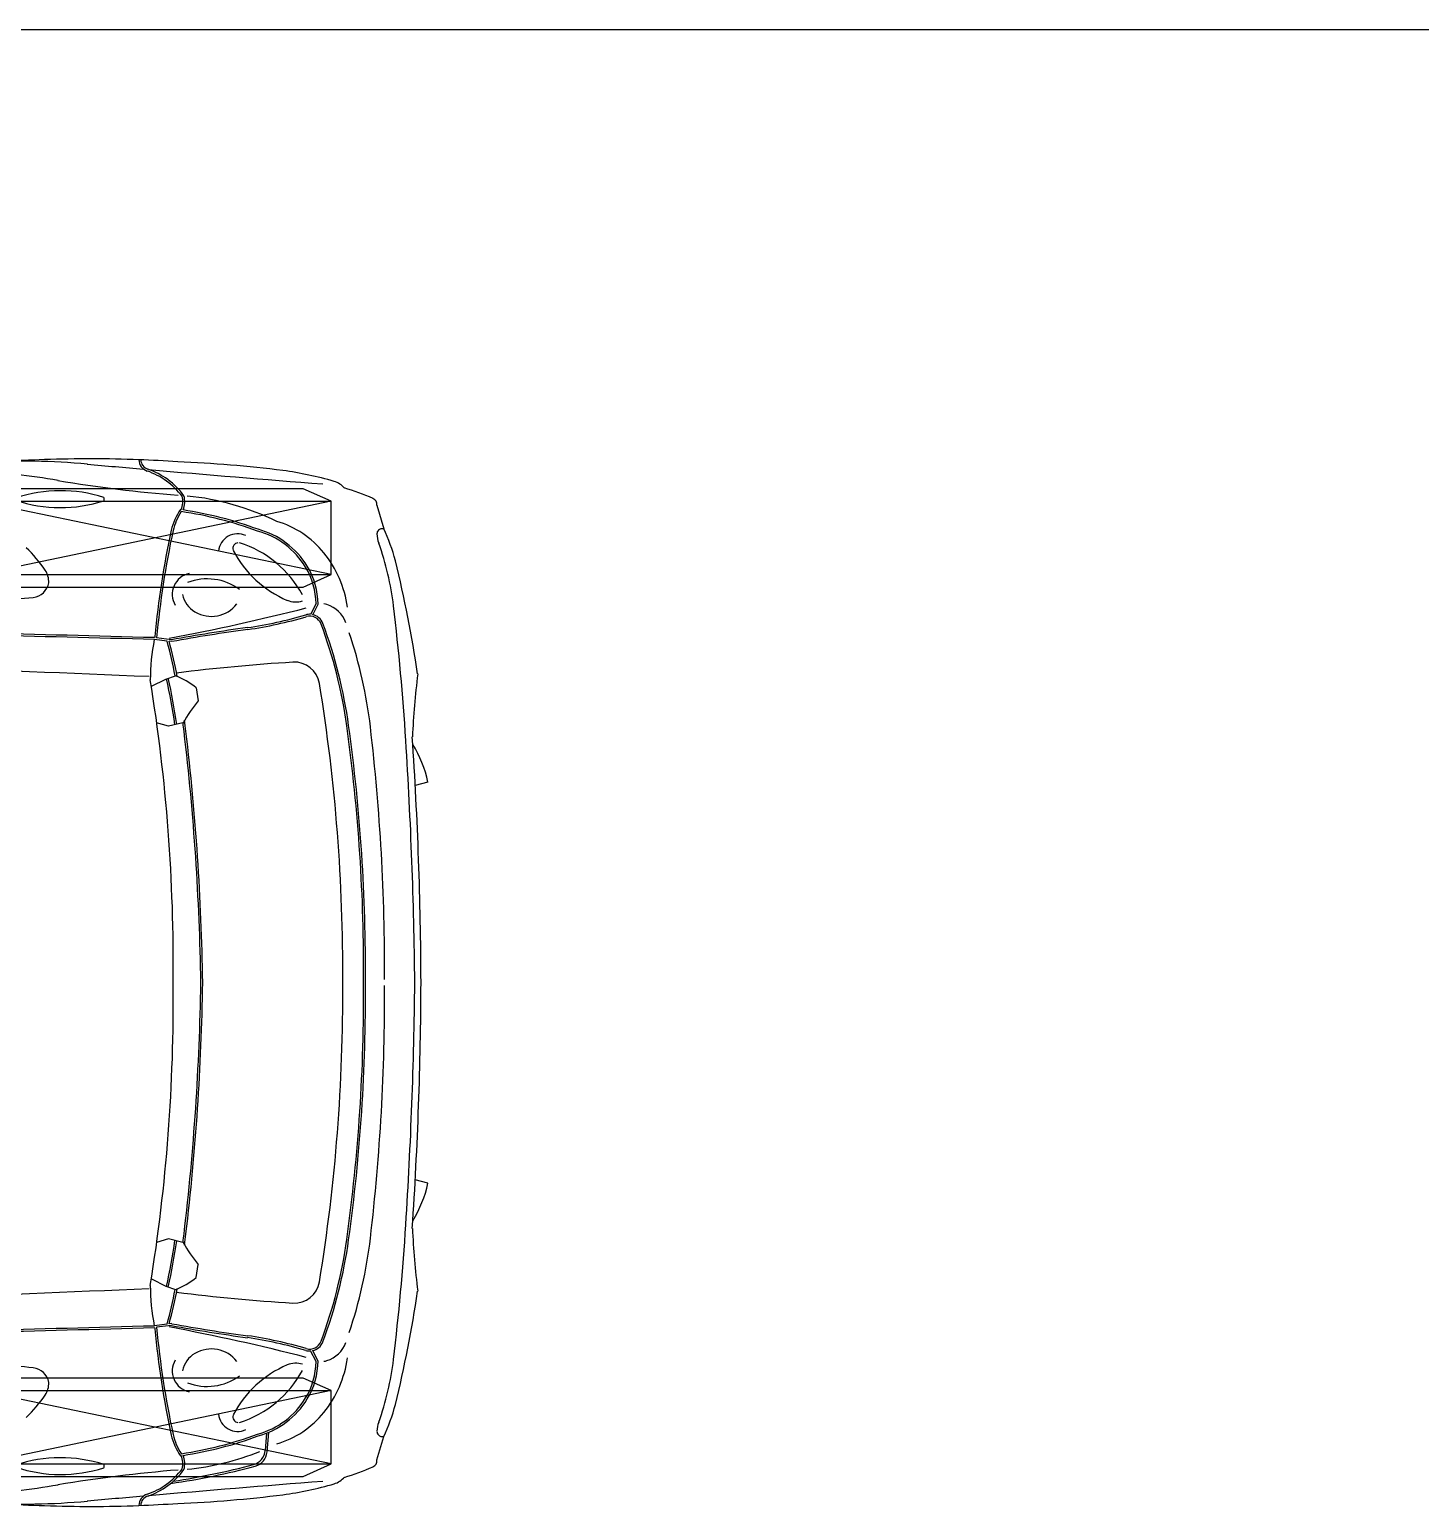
# Model space of a CAD drawing. Header units: millimetres. Extents: x 2646 to 50990, y 12226 to 40347.
# Drawn here: x 42551 to 44748, y 22327 to 24660 of the extents above; entities that cross this region are included whole.
import ezdxf

# ---------------------------------------------------------------- set-up
doc = ezdxf.new("R2010")
doc.units = ezdxf.units.MM
doc.layers.add('www.cad-blocks.net', color=7, linetype='Continuous')

# ---------------------------------------------------------------- blocks, each defined once
blk = doc.blocks.new('A$C16EC06E2')
at = {"ltscale": 0.01}
for p, q in [((3.2147, 1.7044), (2.7466, 1.7044)), ((3.2592, 1.6849), (3.2147, 1.7044)), ((3.2592, 1.569), (2.7021, 1.6849)), ((2.7021, 1.6849), (3.2592, 1.6849)), ((3.2592, 1.6849), (2.7021, 1.569)), ((3.2592, 1.569), (3.2592, 1.6849)), ((2.7021, 1.569), (3.2592, 1.569)), ((3.2147, 1.5494), (3.2592, 1.569)), ((2.7466, 1.5494), (3.2147, 1.5494)), ((3.2147, 0.2994), (2.7466, 0.2994)), ((3.2592, 0.2799), (3.2147, 0.2994)), ((3.2592, 0.164), (2.7021, 0.2799)), ((2.7021, 0.2799), (3.2592, 0.2799)), ((3.2592, 0.2799), (2.7021, 0.164)), ((3.2592, 0.164), (3.2592, 0.2799)), ((2.7021, 0.164), (3.2592, 0.164)), ((3.2147, 0.1444), (3.2592, 0.164)), ((2.7466, 0.1444), (3.2147, 0.1444))]:
    blk.add_line(p, q, dxfattribs=at)
for p, q in [((3.3312, 1.6786), (3.3423, 1.6416)), ((3.2353, 1.5232), (3.2268, 1.5063)), ((3.2381, 1.5221), (3.23, 1.5059)), ((3.0001, 1.4641), (2.9797, 1.4665)), ((2.9803, 1.4694), (2.9798, 1.4695)), ((3.0071, 1.4661), (2.9835, 1.469)), ((3.0077, 1.4632), (3.0033, 1.4637)), ((2.9751, 1.3926), (2.9979, 1.4041)), ((2.9979, 1.4041), (3.0131, 1.4093)), ((3.0457, 1.3903), (3.0489, 1.3698)), ((3.0023, 1.3295), (2.9835, 1.335)), ((3.0251, 1.3348), (3.0023, 1.3295)), ((3.4121, 1.2413), (3.392, 1.2361)), ((3.4121, 0.6076), (3.392, 0.6128)), ((3.0023, 0.5194), (2.9835, 0.5139)), ((3.0251, 0.5141), (3.0023, 0.5194)), ((3.0457, 0.4585), (3.0489, 0.479)), ((2.9751, 0.4563), (2.9979, 0.4448)), ((2.9979, 0.4448), (3.0131, 0.4396)), ((3.0001, 0.3848), (2.9797, 0.3824)), ((2.9803, 0.3795), (2.9798, 0.3794)), ((3.0071, 0.3827), (2.9835, 0.3799)), ((3.0077, 0.3857), (3.0033, 0.3852)), ((3.2353, 0.3257), (3.2268, 0.3425)), ((3.2381, 0.3268), (3.23, 0.343)), ((3.1569, 0.2125), (3.155, 0.1854)), ((3.16, 0.2138), (3.1578, 0.183)), ((3.3312, 0.1703), (3.3423, 0.2073))]:
    blk.add_line(p, q)
for centre, radius, start, end in [((3.0001, -3.6972), 5.4514, 92.0352, 93.4676), ((2.878, -0.2601), 2.0121, 87.7943, 92.0352), ((2.9747, 1.751), 0.0193, 181.403, 251.4069), ((2.878, -0.2601), 2.0121, 86.0451, 87.7943), ((2.9747, 1.751), 0.0163, 182.0758, 251.4069), ((2.5236, -0.1273), 1.87, 80.6422, 84.7363), ((2.7669, 0.5454), 1.203, 84.8934, 92.8183), ((6.0643, 37.4444), 35.8431, 264.8934, 265.03583), ((2.9321, 1.6243), 0.1143, 36.8153, 71.4069), ((2.933, 1.6261), 0.1154, 35.8756, 71.5514), ((6.0643, 37.4444), 35.8431, 265.04847, 265.49012), ((2.9446, -0.1326), 1.8812, 82.7215, 87.8023), ((3.1073, 1.1777), 0.5609, 73.7829, 82.2559), ((3.205, 4.0081), 2.3213, 260.6422, 265.3632), ((3.2548, 1.6847), 0.0328, 39.6494, 73.7829), ((3.1423, 1.2651), 0.462, 66.6654, 72.6808), ((2.8316, 1.8962), 0.2213, 251.3522, 288.1257), ((2.832, 1.4784), 0.2232, 72.2978, 108.376), ((2.8952, 1.6879), 0.00559, 338.9216, 33.4288), ((2.9942, 1.6842), 0.0307, 335.9916, 16.4165), ((2.9942, 1.6842), 0.0337, 337.4048, 16.4165), ((2.9913, 1.2809), 0.4143, 63.973, 84.3727), ((3.3213, 1.68), 0.01, 351.7678, 66.6654), ((3.093, 1.6205), 0.0884, 144.4667, 167.8005), ((3.093, 1.6205), 0.0854, 145.6877, 167.8005), ((2.9351, 1.0768), 0.6012, 81.6737, 81.7874), ((2.9351, 1.0768), 0.5982, 69.6821, 81.6105), ((2.9351, 1.0768), 0.6012, 69.6821, 81.3779), ((4.3838, 1.3414), 1.4091, 167.8005, 174.7104), ((4.3838, 1.3414), 1.4061, 167.8005, 174.7918), ((3.1113, 1.6033), 0.0302, 64.73, 174.418), ((3.1097, 1.5145), 0.1277, 31.2235, 74.941), ((3.1097, 1.5145), 0.1307, 31.2235, 74.941), ((3.1311, 1.5094), 0.1498, 38.8646, 73.7101), ((3.339, 1.6336), 0.00749, 133.4774, 182.4212), ((3.3401, 1.6324), 0.00914, 78.7305, 133.4774), ((3.0476, 1.5055), 0.3246, 15.2717, 24.7977), ((2.6209, 1.4501), 0.225, 34.0309, 45.8748), ((3.1127, 1.6104), 0.00883, 94.6578, 197.4427), ((3.0613, 1.4542), 0.1736, 28.5373, 72.1289), ((3.3805, 1.6354), 0.0491, 182.4212, 199.75), ((2.9094, 1.4662), 0.4515, 6.8112, 19.75), ((3.2583, 1.6884), 0.1741, 207.7859, 246.831), ((3.1104, 1.4928), 0.1763, 8.0417, 38.8646), ((1.3232, 1.0985), 2.0962, 8.6035, 13.5892), ((2.7804, 1.5578), 0.0326, 356.9837, 34.0309), ((3.0421, 1.5378), 0.0339, 102.375, 210.1322), ((3.1214, 1.5216), 0.114, 0.7842, 31.2235), ((3.1214, 1.5216), 0.117, 0.2493, 31.2235), ((2.7856, 1.5607), 0.0278, 275.7569, 350.4305), ((3.0633, 1.4752), 0.0871, 54.0395, 110.8863), ((2.6291, 3.1131), 1.5881, 273.7683, 275.7569), ((3.0641, 1.5454), 0.0404, 190.8907, 240.2348), ((3.0702, 1.5539), 0.0508, 239.0063, 322.2233), ((3.2032, 1.5612), 0.0354, 247.8093, 287.5237), ((3.2445, 1.4969), 0.026, 72.3181, 82.6605), ((3.2383, 1.4772), 0.0467, 19.9493, 72.3181), ((-0.4697, 1.0626), 3.8546, 3.6371, 6.8112), ((2.3811, 4.7865), 3.3758, 280.6204, 284.3869), ((3.0302, 2.1466), 0.6684, 278.3276, 286.4143), ((3.0302, 2.1466), 0.6714, 278.3276, 286.4143), ((3.2253, 1.4843), 0.0221, 86.1255, 106.4143), ((3.2253, 1.4843), 0.0191, 20.4166, 106.4143), ((3.2253, 1.4843), 0.0221, 20.4166, 77.9095), ((0.9297, -72.9493), 74.444, 88.422025, 88.846127), ((0.9297, -72.9493), 74.447, 88.422025, 88.846127), ((3.2936, 1.4035), 0.3201, 167.7844, 168.1278), ((3.4669, -1.0259), 2.5341, 97.7086, 100.4536), ((3.4669, -1.0259), 2.5311, 97.7079, 100.4528), ((2.5302, 1.2255), 0.7609, 7.906, 20.4166), ((2.5302, 1.2255), 0.7639, 7.906, 20.4166), ((2.5914, 1.2424), 0.7349, 6.7235, 18.6344), ((4.0979, 30.7926), 29.4058, 266.33175, 267.80517), ((3.2936, 1.4035), 0.3201, 168.6643, 180.1409), ((1.9561, 1.1948), 1.0782, 11.4675, 14.4636), ((1.9561, 1.1948), 1.0812, 11.38, 14.4023), ((3.3542, -1.216), 2.6512, 93.3609, 97.3531), ((3.2012, 1.3908), 0.04, 9.2902, 93.3609), ((0.1843, 0.9513), 2.8255, 359.4499, 9.1937), ((1.946, 1.1728), 1.0782, 8.4818, 12.4068), ((1.946, 1.1728), 1.0812, 8.4947, 12.4247), ((2.9765, 1.3087), 0.107, 49.7294, 70.0278), ((4.9978, 1.226), 1.6127, 173.3757, 176.9178), ((0.4705, 0.9441), 2.807, 359.5991, 9.2902), ((3.2851, 1.184), 0.3005, 141.8109, 149.8922), ((1.9561, 1.1948), 1.0782, 6.733, 7.4642), ((1.9561, 1.1948), 1.0812, 6.733, 7.6669), ((0.5035, 0.9441), 2.807, 359.5991, 7.906), ((0.5035, 0.9441), 2.81, 359.5991, 7.906), ((-0.8708, 0.8611), 3.9247, 0.9253, 6.733), ((-0.8708, 0.8611), 3.9277, 0.9246, 6.733), ((0.0964, 0.9482), 3.2471, 359.664, 6.7235), ((-3.8533, 0.8476), 7.245, 0.60799, 3.63714), ((-2.7801, 0.8995), 6.1813, 0.23114, 3.83305), ((3.23, 1.2023), 0.1862, 12.0938, 31.8651), ((0.1843, 0.8975), 2.8255, 350.8063, 0.5501), ((-0.8708, 0.9878), 3.9247, 353.267, 359.0747), ((-0.8708, 0.9878), 3.9277, 353.267, 359.0754), ((0.4705, 0.9048), 2.807, 350.7098, 0.4009), ((0.5035, 0.9048), 2.807, 352.094, 0.4009), ((0.5035, 0.9048), 2.81, 352.094, 0.4009), ((0.0964, 0.9006), 3.2471, 353.2765, 0.336), ((-3.8533, 1.0013), 7.245, 356.36286, 359.39201), ((-2.7801, 0.9494), 6.1813, 356.16695, 359.76886), ((3.23, 0.6466), 0.1862, 328.1349, 347.9062), ((-0.4697, 0.7862), 3.8546, 353.1888, 356.3629), ((1.946, 0.6761), 1.0782, 347.5932, 351.5182), ((1.946, 0.6761), 1.0812, 347.5753, 351.5053), ((1.9561, 0.6541), 1.0782, 352.5358, 353.267), ((3.2851, 0.6648), 0.3005, 210.1078, 218.1891), ((1.9561, 0.6541), 1.0812, 352.3331, 353.267), ((2.5302, 0.6234), 0.7609, 339.5834, 352.094), ((2.5302, 0.6234), 0.7639, 339.5834, 352.094), ((2.5914, 0.6065), 0.7349, 341.3656, 353.2765), ((4.9978, 0.6229), 1.6127, 183.0822, 186.6243), ((3.2936, 0.4453), 0.3201, 179.8591, 191.3357), ((2.9765, 0.5402), 0.107, 289.9722, 310.2706), ((3.2012, 0.4581), 0.04, 266.6391, 350.7098), ((4.0979, -28.9437), 29.4058, 92.19483, 93.66825), ((1.9561, 0.6541), 1.0782, 345.5364, 348.5325), ((1.9561, 0.6541), 1.0812, 345.5977, 348.62), ((3.3542, 3.0648), 2.6512, 262.6469, 266.6391), ((1.3232, 0.7504), 2.0962, 346.4108, 351.3965), ((0.9297, 74.7982), 74.444, 271.153873, 271.577975), ((0.9297, 74.7982), 74.447, 271.153873, 271.577975), ((3.2936, 0.4453), 0.3201, 191.8722, 192.2156), ((4.3838, 0.5075), 1.4091, 185.2896, 192.1995), ((4.3838, 0.5075), 1.4061, 185.2082, 192.1995), ((2.3811, -2.9376), 3.3758, 75.6131, 79.3796), ((3.4669, 2.8747), 2.5341, 259.5464, 262.2914), ((3.4669, 2.8747), 2.5311, 259.5472, 262.2921), ((3.0302, -0.2978), 0.6684, 73.5857, 81.6724), ((3.0302, -0.2978), 0.6714, 73.5857, 81.6724), ((3.2253, 0.3646), 0.0191, 253.5857, 339.5834), ((3.2253, 0.3646), 0.0221, 282.0905, 339.5834), ((3.2383, 0.3717), 0.0467, 287.6819, 340.0507), ((3.0421, 0.3111), 0.0339, 149.8678, 257.625), ((3.0641, 0.3035), 0.0404, 119.7652, 169.1093), ((3.0702, 0.2949), 0.0508, 37.7767, 120.9937), ((3.2253, 0.3646), 0.0221, 253.5857, 273.8745), ((3.1214, 0.3273), 0.117, 328.7765, 359.7507), ((3.1104, 0.3561), 0.1763, 321.1354, 351.9583), ((3.2445, 0.352), 0.026, 277.3395, 287.6819), ((2.9094, 0.3826), 0.4515, 340.25, 353.1888), ((2.6291, -1.2642), 1.5881, 84.2431, 86.2317), ((2.7856, 0.2882), 0.0278, 9.5695, 84.2431), ((3.2583, 0.1604), 0.1741, 113.169, 152.2141), ((3.0613, 0.3947), 0.1736, 287.8711, 331.4627), ((3.2032, 0.2877), 0.0354, 72.4763, 112.1907), ((3.1214, 0.3273), 0.114, 328.7765, 359.2158), ((2.7804, 0.2911), 0.0326, 325.9691, 3.0163), ((3.0633, 0.3736), 0.0871, 249.1137, 305.9605), ((2.6209, 0.3988), 0.225, 314.1252, 325.9691), ((3.1097, 0.3344), 0.1277, 285.059, 328.7765), ((3.1097, 0.3344), 0.1307, 285.059, 328.7765), ((3.0476, 0.3434), 0.3246, 335.2023, 344.7283), ((3.1113, 0.2456), 0.0302, 185.582, 295.27), ((3.1127, 0.2384), 0.00883, 162.5573, 265.3422), ((3.1311, 0.3394), 0.1498, 286.2899, 321.1354), ((3.093, 0.2284), 0.0854, 192.1995, 214.3123), ((2.9351, 0.772), 0.5982, 278.3895, 290.3179), ((3.3805, 0.2135), 0.0491, 160.25, 177.5788), ((3.339, 0.2152), 0.00749, 177.5788, 226.5226), ((3.093, 0.2284), 0.0884, 192.1995, 215.5333), ((2.9351, 0.772), 0.6012, 278.6221, 290.3179), ((3.3401, 0.2164), 0.00914, 226.5226, 281.2695), ((2.8316, -0.0474), 0.2213, 71.8743, 108.6478), ((2.9351, 0.772), 0.6012, 278.2126, 278.3263), ((2.9942, 0.1647), 0.0307, 343.5835, 24.0084), ((2.9942, 0.1647), 0.0337, 343.5835, 22.5952), ((2.9913, 0.568), 0.4143, 275.6273, 292.0067), ((3.13, 0.1872), 0.025, 284.9153, 355.935), ((3.1329, 0.1848), 0.025, 285.0244, 355.935), ((3.3213, 0.1688), 0.01, 293.3346, 8.2322), ((2.832, 0.3705), 0.2232, 251.624, 287.7022), ((3.205, -2.1593), 2.3213, 94.6368, 99.3578), ((2.8952, 0.1609), 0.00559, 326.5712, 21.0784), ((2.9321, 0.2245), 0.1143, 288.5931, 323.1847), ((2.933, 0.2228), 0.1154, 288.4486, 324.1244), ((2.8414, 1.2708), 1.1494, 278.2151, 285.0244), ((2.8414, 1.2708), 1.1464, 278.4539, 284.9153), ((3.2548, 0.1642), 0.0328, 286.2171, 320.3506), ((3.1423, 0.5838), 0.462, 287.3192, 293.3346), ((2.5236, 1.9762), 1.87, 275.2637, 279.3578), ((6.0643, -35.5956), 35.8431, 94.50988, 94.95153), ((3.1073, 0.6712), 0.5609, 277.7441, 286.2171), ((3.0001, 5.5461), 5.4514, 266.5324, 267.9648), ((2.7669, 1.3035), 1.203, 267.1817, 275.1066), ((2.878, 2.109), 2.0121, 267.9648, 272.2057), ((6.0643, -35.5956), 35.8431, 94.96417, 95.1066), ((2.9747, 0.0979), 0.0193, 108.5931, 178.597), ((2.878, 2.109), 2.0121, 272.2057, 273.9549), ((2.9747, 0.0979), 0.0163, 108.5931, 177.9242), ((2.9446, 1.9815), 1.8812, 272.1977, 277.2785)]:
    blk.add_arc(centre, radius, start, end)
blk = doc.blocks.new('FORMAT')
at = {"layer": 'www.cad-blocks.net', "color": 155, "true_color": 0x546d8e}
blk.add_line((5773, 24660.4), (50990.4, 24660.4), dxfattribs=at)

msp = doc.modelspace()

# ---------------------------------------------------------------- block references
at = {"xscale": 1000, "yscale": 1000, "zscale": 1000}
msp.add_blockref('A$C16EC06E2', (39768, 22230.2), dxfattribs=at)
at = {"layer": 'www.cad-blocks.net'}
msp.add_blockref('FORMAT', (0, 0), dxfattribs=at)

doc.saveas('drawing.dxf')
